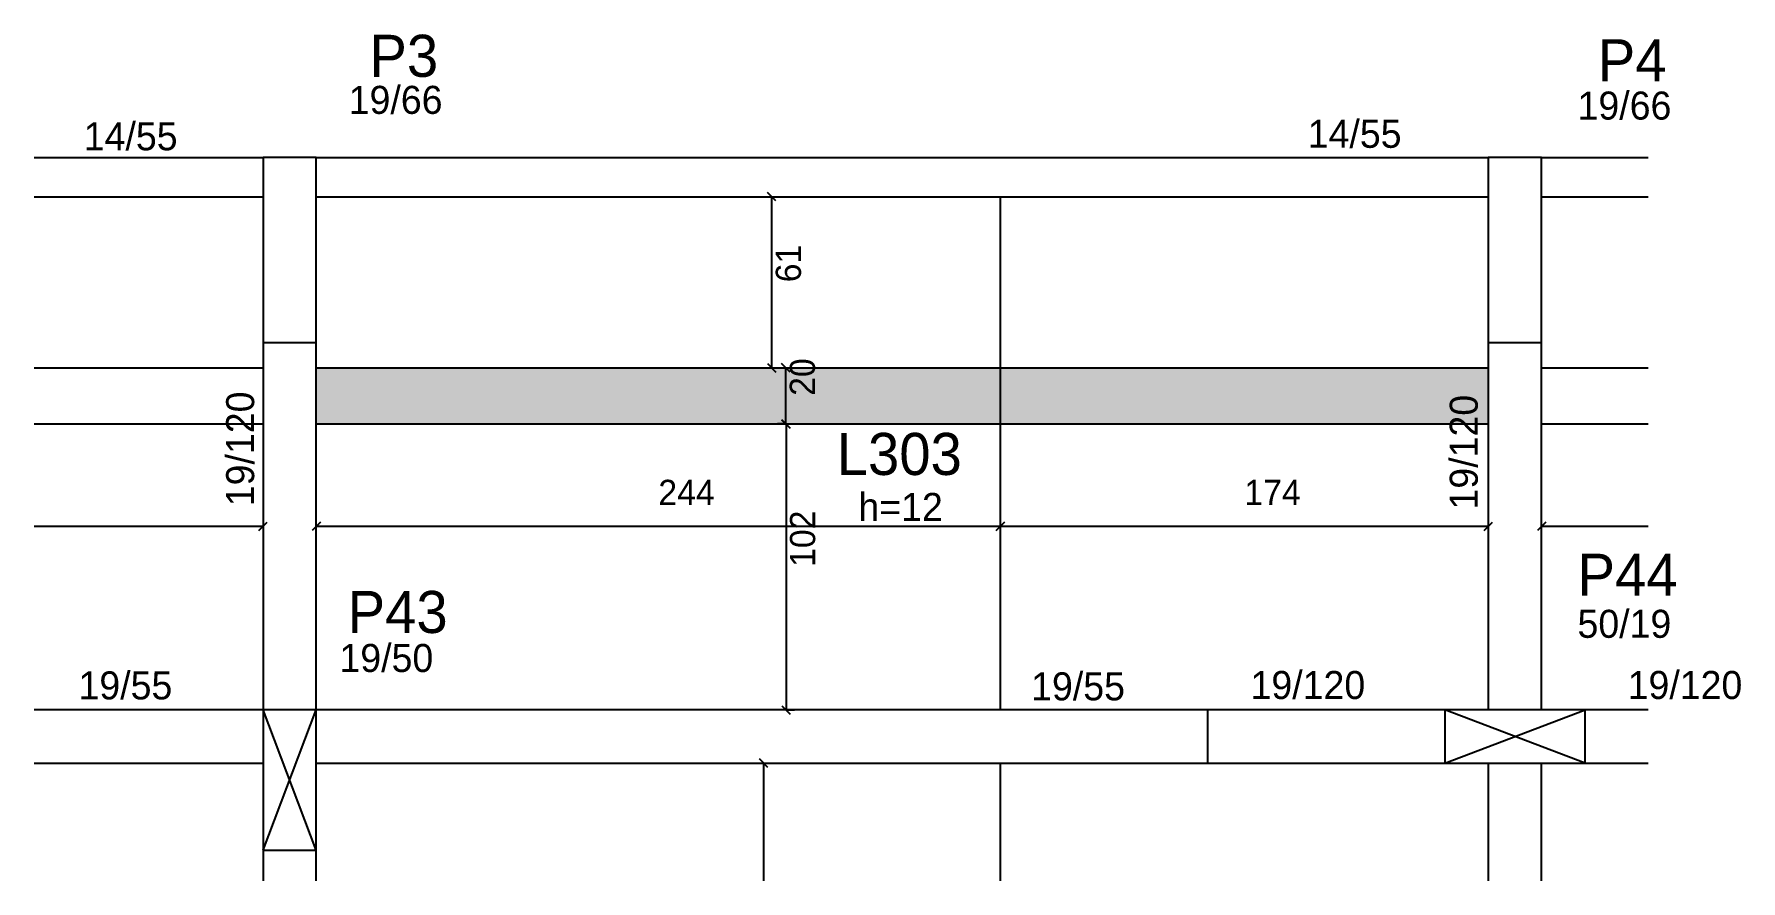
# Model space of a CAD drawing. Header units: metres. Extents: x 3503 to 4112, y 2550 to 2852.
import ezdxf

# ---------------------------------------------------------------- set-up
doc = ezdxf.new("R2010")
doc.units = ezdxf.units.M
for name, color, linetype in [('1', 7, 'Continuous'), ('3', 7, 'Continuous'), ('4', 7, 'Continuous'), ('7', 7, 'Continuous'), ('Hachura', 7, 'Continuous'), ('Painéis', 7, 'Continuous')]:
    doc.layers.add(name, color=color, linetype=linetype)

msp = doc.modelspace()

# ---------------------------------------------------------------- hatches: boundary and pattern name
at = {"layer": 'Hachura'}
h = msp.add_hatch(color=7, dxfattribs=at)
h.dxf.hatch_style = 1
h.paths.add_polyline_path([(3604.07, 2712.94), (4022.07, 2712.94), (4022.07, 2732.94), (3604.07, 2732.94), (3604.07, 2712.94)])

# ---------------------------------------------------------------- linework, layer by layer
at = {"layer": '1', "color": 1, "lineweight": 25}
for p, q in [((3585.07, 2560.94), (3604.07, 2610.94)), ((3604.07, 2560.94), (3585.07, 2610.94)), ((4006.57, 2591.94), (4056.57, 2610.94)), ((4056.57, 2591.94), (4006.57, 2610.94))]:
    msp.add_line(p, q, dxfattribs=at)
at = {"layer": '3', "color": 3, "lineweight": 25}
for p, q in [((3503.44, 2807.94), (3585.07, 2807.94)), ((3604.07, 2807.94), (4022.07, 2807.94)), ((4041.07, 2807.94), (4079.06, 2807.94)), ((3503.44, 2793.94), (3585.07, 2793.94)), ((3604.07, 2793.94), (4022.07, 2793.94)), ((4041.07, 2793.94), (4079.06, 2793.94)), ((3922.07, 2591.94), (3922.07, 2610.94))]:
    msp.add_line(p, q, dxfattribs=at)
for points in [[(3585.07, 2741.94), (3585.07, 2610.94)], [(3604.07, 2610.94), (3604.07, 2741.94)], [(4022.07, 2741.94), (4022.07, 2610.94)], [(4041.07, 2610.94), (4041.07, 2741.94)], [(3585.07, 2610.94), (3503.44, 2610.94)], [(4006.57, 2610.94), (3604.07, 2610.94)], [(4079.06, 2610.94), (4056.57, 2610.94)], [(3503.44, 2591.94), (3585.07, 2591.94)], [(3585.07, 2591.94), (3585.07, 2549.98)], [(3604.07, 2591.94), (4006.57, 2591.94)], [(3604.07, 2549.98), (3604.07, 2591.94)], [(4022.07, 2591.94), (4022.07, 2549.98)], [(4041.07, 2549.98), (4041.07, 2591.94)], [(4056.57, 2591.94), (4079.06, 2591.94)]]:
    msp.add_lwpolyline(points, dxfattribs=at)
at = {"layer": '7', "color": 7, "lineweight": 25}
for points in [[(3604.07, 2807.94), (3585.07, 2807.94)], [(3585.07, 2807.94), (3585.07, 2741.94)], [(3604.07, 2741.94), (3604.07, 2807.94)], [(4041.07, 2807.94), (4022.07, 2807.94)], [(4022.07, 2807.94), (4022.07, 2741.94)], [(4041.07, 2741.94), (4041.07, 2807.94)], [(3585.07, 2741.94), (3604.07, 2741.94)], [(4022.07, 2741.94), (4041.07, 2741.94)], [(3604.07, 2610.94), (3585.07, 2610.94)], [(3585.07, 2610.94), (3585.07, 2560.94)], [(3604.07, 2560.94), (3604.07, 2610.94)], [(4056.57, 2610.94), (4006.57, 2610.94)], [(4006.57, 2610.94), (4006.57, 2591.94)], [(4056.57, 2591.94), (4056.57, 2610.94)], [(4006.57, 2591.94), (4056.57, 2591.94)], [(3585.07, 2560.94), (3604.07, 2560.94)]]:
    msp.add_lwpolyline(points, dxfattribs=at)
at = {"layer": 'Painéis', "color": 0, "lineweight": 25}
for p, q in [((3768.02, 2792.44), (3765.02, 2795.44)), ((3765.02, 2734.44), (3768.02, 2731.44)), ((3773.03, 2731.44), (3770.03, 2734.44)), ((3770.03, 2714.44), (3773.03, 2711.44)), ((3773.1, 2711.44), (3770.1, 2714.44)), ((3583.57, 2674.94), (3586.57, 2677.94)), ((3605.57, 2677.94), (3602.57, 2674.94)), ((3846.57, 2674.94), (3849.57, 2677.94)), ((3849.57, 2677.94), (3846.57, 2674.94)), ((4020.57, 2674.94), (4023.57, 2677.94)), ((4042.57, 2677.94), (4039.57, 2674.94)), ((3770.1, 2612.44), (3773.1, 2609.44)), ((3765.12, 2590.44), (3762.12, 2593.44))]:
    msp.add_line(p, q, dxfattribs=at)
at = {"layer": 'Painéis', "color": 4, "lineweight": 25}
for p, q in [((3766.52, 2732.94), (3766.52, 2793.94)), ((3771.53, 2712.94), (3771.53, 2732.94)), ((3770.98, 2712.94), (3768.6, 2712.94)), ((3769.52, 2712.94), (3774.53, 2712.94)), ((3771.6, 2712.94), (3771.6, 2610.94)), ((3503.44, 2676.44), (3585.07, 2676.44)), ((3604.07, 2676.44), (3848.07, 2676.44)), ((3848.07, 2676.44), (4022.07, 2676.44)), ((4041.07, 2676.44), (4079.06, 2676.44)), ((3771.9, 2610.94), (3774.6, 2610.94)), ((3763.62, 2591.94), (3763.62, 2549.98))]:
    msp.add_line(p, q, dxfattribs=at)
at = {"layer": 'Painéis', "color": 200, "lineweight": 25}
for p, q in [((3848.07, 2610.94), (3848.07, 2793.94)), ((3503.44, 2732.94), (3585.07, 2732.94)), ((3604.07, 2732.94), (4022.07, 2732.94)), ((4041.07, 2732.94), (4079.06, 2732.94)), ((3503.44, 2712.94), (3585.07, 2712.94)), ((3604.07, 2712.94), (4022.07, 2712.94)), ((4041.07, 2712.94), (4079.06, 2712.94)), ((3848.07, 2549.98), (3848.07, 2591.94))]:
    msp.add_line(p, q, dxfattribs=at)

# ---------------------------------------------------------------- texts
at = {"layer": '3', "color": 3, "lineweight": 25}
for s, p in [('19/66', (3615.63, 2823.49)), ('19/66', (4053.91, 2821.45)), ('14/55', (3521.13, 2810.5)), ('14/55', (3957.68, 2811.39)), ('h=12', (3797.41, 2678.32)), ('50/19', (4053.89, 2636.65)), ('19/50', (3612.33, 2624.46)), ('19/55', (3519.26, 2614.69)), ('19/55', (3859.02, 2614.35)), ('19/120', (3937.28, 2614.83)), ('19/120', (4071.78, 2614.83))]:
    msp.add_text(s, height=10, dxfattribs=at).set_placement(p)
for p in [(3581.91, 2683.58), (4018.32, 2682.4)]:
    msp.add_text('19/120', height=10, rotation=90, dxfattribs=at).set_placement(p)
at = {"layer": '4', "color": 4, "lineweight": 25}
for s, p in [('P3', (3623.01, 2836.7)), ('P4', (4061.11, 2835.1)), ('L303', (3789.69, 2694.72)), ('P44', (4053.89, 2651.65)), ('P43', (3615.24, 2638.37))]:
    msp.add_text(s, height=15, dxfattribs=at).set_placement(p)
at = {"layer": 'Painéis', "color": 240, "lineweight": 25}
for s, p in [('61', (3776.93, 2763.44)), ('20', (3781.94, 2722.94)), ('102', (3782.01, 2661.94))]:
    msp.add_text(s, height=9, rotation=90, dxfattribs=at).set_placement(p)
for s, p in [('244', (3726.07, 2684)), ('174', (3935.07, 2684))]:
    msp.add_text(s, height=9, dxfattribs=at).set_placement(p)

doc.saveas('drawing.dxf')
